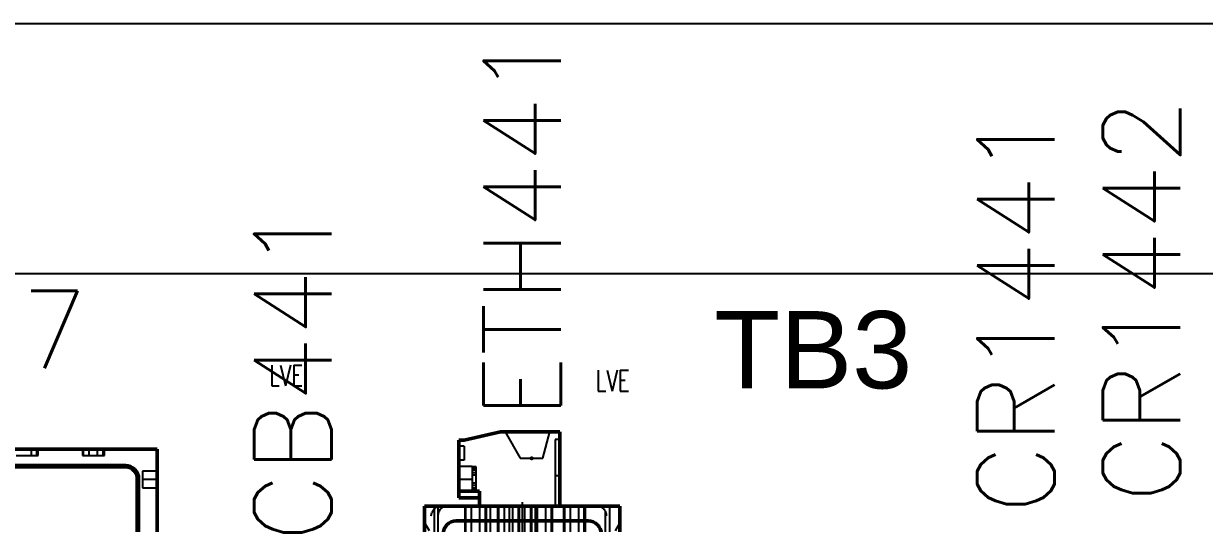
# Model space of a CAD drawing. Header units: inches. Extents: x 0.1 to 89.7, y 0.1 to 57.6.
# Drawn here: x 57.62 to 64.66, y 26.2 to 29.18 of the extents above; entities that cross this region are included whole.
import ezdxf
from ezdxf.enums import TextEntityAlignment as Align

# ---------------------------------------------------------------- set-up
doc = ezdxf.new("R2010")
doc.units = ezdxf.units.IN
doc.header["$MEASUREMENT"] = 0
doc.linetypes.add('CENTER', pattern=[2, 1.25, -0.25, 0.25, -0.25])
doc.linetypes.add('DASHED', pattern=[0.75, 0.5, -0.25])
for name, color, linetype, lineweight in [('2d ConnectionPoints', 7, 'Continuous', 50), ('AM_0', 7, 'Continuous', 50), ('AM_4', 3, 'Continuous', 25), ('AM_7', 7, 'CENTER', 25), ('AM_9', 6, 'DASHED', 25)]:
    doc.layers.add(name, color=color, linetype=linetype, lineweight=lineweight)
for name, color, linetype in [('PLOC', 8, 'Continuous'), ('PSYMS', 7, 'Continuous'), ('PTAG', 150, 'Continuous')]:
    doc.layers.add(name, color=color, linetype=linetype)
doc.styles.get("Standard").update_dxf_attribs({"font": 'arial.ttf'})
doc.styles.add('WD', font='romans.shx', dxfattribs={"height": 0.185})

# ---------------------------------------------------------------- blocks, each defined once
blk = doc.blocks.new('HDINFA3F')
for p, q in [((0, 0.75), (29.75, 0.75)), ((0, -0.75), (29.75, -0.75))]:
    blk.add_line(p, q)
blk = doc.blocks.new('1489_1P_MINIATURE')
at = {"style": 'WD', "width": 0.7}
for tag, p in [('INST', (0.3125, 5.3571)), ('LOC', (0.3125, 5.1875)), ('DESC1', (0.3125, 5.0312)), ('DESC2', (0.3125, 4.875)), ('DESC3', (0.3125, 4.7271)), ('XREF', (0.3125, 4.1562))]:
    blk.add_attdef(tag, text='', height=0.125, dxfattribs=at).set_placement(p, align=Align.CENTER)
at = {"style": 'WD'}
blk.add_attdef('TAG1', text='', height=0.125, dxfattribs=at).set_placement((0.3125, 4.5625), align=Align.CENTER)
at = {"style": 'WD', "flags": 9}
blk.add_attdef('FAMILY', (0.5172, 4.5273), '', height=0.01, dxfattribs=at)
for tag, p in [('MFG', (0.5403, 4.4637)), ('CAT', (0.5422, 4.4832)), ('ASSYCODE', (0.5425, 4.4464))]:
    blk.add_attdef(tag, text='', height=0.01, dxfattribs=at).set_placement(p, align=Align.CENTER)
blk = doc.blocks.new('HDN1_AB_1783_US16T')
at = {"layer": 'AM_0'}
for p, q in [((3.1433, 5.2915), (0, 5.2915)), ((3.1433, 0), (3.1433, 5.2915)), ((2.9538, 5.1928), (0.1895, 5.1928)), ((2.9538, 5.1849), (0.1895, 5.1849)), ((3.0249, 0.1777), (3.0249, 5.1138)), ((3.0328, 0.1777), (3.0328, 5.1138))]:
    blk.add_line(p, q, dxfattribs=at)
for radius in [0.079, 0.0711]:
    blk.add_arc((2.9538, 5.1138), radius, 0, 90, dxfattribs=at)
at = {"layer": 'AM_7'}
blk.add_line((3.1477, 5.1099), (3.0521, 5.1099), dxfattribs=at)
at = {"layer": 'AM_9'}
for p, q in [((2.3929, 5.252), (2.3929, 5.2915)), ((2.4264, 5.252), (2.4264, 5.2915)), ((2.4333, 5.252), (2.4333, 5.2915)), ((2.6971, 5.2915), (2.6971, 5.252)), ((2.704, 5.252), (2.704, 5.2915)), ((2.7375, 5.252), (2.7375, 5.2915)), ((2.7878, 5.252), (2.7878, 5.2915)), ((2.8213, 5.252), (2.8213, 5.2915)), ((2.8282, 5.252), (2.8282, 5.2915)), ((2.3022, 5.252), (2.4333, 5.252)), ((2.6971, 5.252), (2.8282, 5.252)), ((3.0565, 5.1592), (3.0565, 5.0605)), ((3.1433, 5.1592), (3.0565, 5.1592)), ((3.0565, 5.0605), (3.1433, 5.0605))]:
    blk.add_line(p, q, dxfattribs=at)
at = {"style": 'WD', "width": 0.7}
for tag, p in [('INST', (1.75, 6.2321)), ('LOC', (1.75, 6.0625)), ('DESC1', (1.75, 5.9062)), ('DESC2', (1.75, 5.75)), ('DESC3', (1.75, 5.6021)), ('XREF', (1.75, 5.0312))]:
    blk.add_attdef(tag, text='', height=0.125, dxfattribs=at).set_placement(p, align=Align.CENTER)
at = {"style": 'WD'}
blk.add_attdef('TAG1', text='', height=0.125, dxfattribs=at).set_placement((1.75, 5.4375), align=Align.CENTER)
at = {"style": 'WD', "flags": 9}
blk.add_attdef('FAMILY', (1.9547, 5.4023), '', height=0.01, dxfattribs=at)
for tag, p in [('CAT', (1.9797, 5.3582)), ('ASSYCODE', (1.98, 5.3214)), ('MFG', (1.9778, 5.3387))]:
    blk.add_attdef(tag, text='', height=0.01, dxfattribs=at).set_placement(p, align=Align.CENTER)
blk = doc.blocks.new('HDN1_AB_1783_US5T')
at = {"layer": '2d ConnectionPoints'}
blk.add_point((0.6407, 4.7874), dxfattribs=at)
blk.add_point((0.6407, 4.7874), dxfattribs=at)
blk.add_point((0.6407, 4.7874), dxfattribs=at)
blk.add_point((0.6407, 4.7874), dxfattribs=at)
at = {"layer": 'AM_0'}
for p, q in [((0.4551, 4.9447), (0.2388, 4.8947)), ((0.809, 4.9447), (0.4551, 4.9447)), ((0.809, 4.5023), (0.809, 4.9447)), ((0.2074, 4.8947), (0.2074, 4.5506)), ((0.2388, 4.8947), (0.2074, 4.8947)), ((0.2074, 4.592), (0.3293, 4.592)), ((0.3293, 4.592), (0.3293, 4.5023)), ((0.2074, 4.5507), (0.3293, 4.5507)), ((0.2074, 4.5506), (0.3293, 4.5506)), ((0.0029, 0), (0.0029, 4.5023)), ((0.0029, 4.5023), (1.1669, 4.5023)), ((1.1669, 0), (1.1669, 4.5023)), ((0.9781, 4.4138), (0.1917, 4.4138))]:
    blk.add_line(p, q, dxfattribs=at)
for centre, start, end in [((0.1917, 4.3352), 90, 180), ((0.9781, 4.3352), 0, 90)]:
    blk.add_arc(centre, 0.0786, start, end, dxfattribs=at)
at = {"layer": 'AM_4'}
for p, q in [((0.0619, 0), (0.0619, 4.5023)), ((1.1079, 0), (1.1079, 4.5023))]:
    blk.add_line(p, q, dxfattribs=at)
at = {"layer": 'AM_7'}
for p, q in [((0.2035, 4.6628), (0.29, 4.6628)), ((0.5849, 4.5253), (0.5849, 4.0193))]:
    blk.add_line(p, q, dxfattribs=at)
at = {"layer": 'AM_9'}
for p, q in [((0.4827, 4.9447), (0.5735, 4.7874)), ((0.7079, 4.7874), (0.7501, 4.9447)), ((0.7815, 4.8983), (0.7815, 4.5023)), ((0.809, 4.8983), (0.7815, 4.8983)), ((0.2389, 4.8594), (0.2074, 4.8594)), ((0.2389, 4.8594), (0.2389, 4.7768)), ((0.2389, 4.7768), (0.2074, 4.7768)), ((0.2861, 4.7375), (0.2074, 4.7375)), ((0.2861, 4.7375), (0.2861, 4.588)), ((0.3097, 4.7355), (0.2861, 4.7355)), ((0.3097, 4.7255), (0.2861, 4.7255)), ((0.3097, 4.7204), (0.2861, 4.7204)), ((0.3097, 4.59), (0.3097, 4.7355)), ((0.5735, 4.7874), (0.7079, 4.7874)), ((0.3097, 4.7156), (0.2861, 4.7156)), ((0.3097, 4.7005), (0.2861, 4.7005)), ((0.3097, 4.6862), (0.2861, 4.6862)), ((0.809, 4.6832), (0.7815, 4.6832)), ((0.2074, 4.588), (0.2861, 4.588)), ((0.3097, 4.6393), (0.2861, 4.6393)), ((0.3097, 4.625), (0.2861, 4.625)), ((0.3097, 4.6099), (0.2861, 4.6099)), ((0.3097, 4.6051), (0.2861, 4.6051)), ((0.3097, 4.6), (0.2861, 4.6)), ((0.3097, 4.59), (0.2861, 4.59)), ((0.0423, 0), (0.0423, 4.5023)), ((0.0462, 0.0378), (0.0462, 4.4645)), ((0.0816, 4.5023), (0.0816, 0)), ((0.0895, 0.0296), (0.0895, 4.4728)), ((0.1013, 0), (0.1013, 4.5023)), ((0.242, 4.5023), (0.242, 4.0423)), ((0.2489, 4.0423), (0.2489, 4.5023)), ((0.2823, 4.0423), (0.2823, 4.5023)), ((0.3323, 4.0423), (0.3323, 4.5023)), ((0.3657, 4.0423), (0.3657, 4.5023)), ((0.3726, 4.0423), (0.3726, 4.5023)), ((0.3962, 4.0423), (0.3962, 4.5023)), ((0.4386, 4.5023), (0.4386, 4.0423)), ((0.4455, 4.0423), (0.4455, 4.5023)), ((0.4789, 4.0423), (0.4789, 4.5023)), ((0.5063, 4.5023), (0.5063, 4.0423)), ((0.5289, 4.0423), (0.5289, 4.5023)), ((0.5623, 4.0423), (0.5623, 4.5023)), ((0.5692, 4.0423), (0.5692, 4.5023)), ((0.6006, 4.0423), (0.6006, 4.5023)), ((0.6352, 4.5023), (0.6352, 4.0423)), ((0.6422, 4.0423), (0.6422, 4.5023)), ((0.6636, 4.0423), (0.6636, 4.5023)), ((0.6755, 4.0423), (0.6755, 4.5023)), ((0.7255, 4.0423), (0.7255, 4.5023)), ((0.7589, 4.0423), (0.7589, 4.5023)), ((0.7658, 4.0423), (0.7658, 4.5023)), ((0.8318, 4.5023), (0.8318, 4.0423)), ((0.8388, 4.0423), (0.8388, 4.5023)), ((0.8721, 4.3352), (0.8721, 4.5023)), ((0.9221, 4.3171), (0.9221, 4.5023)), ((0.9555, 4.0423), (0.9555, 4.5023)), ((0.9624, 4.0423), (0.9624, 4.5023)), ((1.0686, 0), (1.0686, 4.5023)), ((1.0804, 4.4728), (1.0804, 0.0296)), ((1.0882, 0), (1.0882, 4.5023)), ((1.1275, 0), (1.1275, 4.5023)), ((0.0313, 4.3549), (0.0029, 4.404)), ((1.1669, 4.404), (1.1385, 4.3549))]:
    blk.add_line(p, q, dxfattribs=at)
blk.add_lwpolyline([(0.0423, 4.4433), (0.0423, 4.4436), (0.0432, 4.454), (0.0462, 4.4645)], dxfattribs=at)
for centre, start, end in [((0.1013, 4.4433), 90, 158.96053), ((0.1406, 4.4433), 90, 180), ((1.0292, 4.4433), 360, 90)]:
    blk.add_arc(centre, 0.059, start, end, dxfattribs=at)
at = {"style": 'WD', "width": 0.7}
for tag, p in [('INST', (1.125, 5.3571)), ('LOC', (1.125, 5.1875)), ('DESC1', (1.125, 5.0312)), ('DESC2', (1.125, 4.875)), ('DESC3', (1.125, 4.7271)), ('XREF', (1.125, 4.1562))]:
    blk.add_attdef(tag, text='', height=0.125, dxfattribs=at).set_placement(p, align=Align.CENTER)
at = {"style": 'WD'}
blk.add_attdef('TAG1', text='', height=0.125, dxfattribs=at).set_placement((1.125, 4.5625), align=Align.CENTER)
at = {"style": 'WD', "flags": 9}
blk.add_attdef('FAMILY', (1.3297, 4.5273), '', height=0.01, dxfattribs=at)
for tag, p in [('ASSYCODE', (1.355, 4.4464)), ('MFG', (1.3528, 4.4637)), ('CAT', (1.3547, 4.4832))]:
    blk.add_attdef(tag, text='', height=0.01, dxfattribs=at).set_placement(p, align=Align.CENTER)
blk = doc.blocks.new('HCR1_DOLD_3NO_1_NC')
at = {"style": 'WD'}
blk.add_attdef('TAG1', text='', height=0.125, dxfattribs=at).set_placement((0.358, 4.3082), align=Align.CENTER)
at = {"style": 'WD', "flags": 9}
blk.add_attdef('FAMILY', (0.2878, 2.837), '', height=0.01, dxfattribs=at)
for tag, p in [('ASSYCODE', (0.3131, 2.756)), ('MFG', (0.3109, 2.7734)), ('CAT', (0.3129, 2.7928))]:
    blk.add_attdef(tag, text='', height=0.01, dxfattribs=at).set_placement(p, align=Align.CENTER)
at = {"style": 'WD', "width": 0.7}
for tag, p in [('INST', (0.3389, 2.4523)), ('LOC', (0.3389, 2.2827)), ('DESC1', (0.3389, 2.1265)), ('DESC2', (0.3389, 1.9702)), ('DESC3', (0.3389, 1.8223)), ('XREF', (0.3389, 1.2515))]:
    blk.add_attdef(tag, text='', height=0.125, dxfattribs=at).set_placement(p, align=Align.CENTER)

msp = doc.modelspace()

# ---------------------------------------------------------------- block references
at = {"layer": 'PSYMS', "xscale": 0.9935880310615606, "yscale": 0.9935880310615606, "zscale": 0.9935880310615606}
msp.add_blockref('HDINFA3F', (53.3918, 28.43454), dxfattribs=at)
at = {"layer": 'PSYMS'}
ref = msp.add_blockref('HDN1_AB_1783_US5T', (60.00708, 21.8016), dxfattribs=at)
ref.add_attrib('LOC', 'LVE', dxfattribs={"layer": 'PLOC', "height": 0.125, "style": 'WD', "width": 0.7}).set_placement((61.13208, 26.9891), align=Align.CENTER)
ref.add_attrib('P_TAG1', 'ETH441', dxfattribs={"layer": 'PTAG', "height": 0.461257, "rotation": 90, "style": 'WD', "flags": 8}).set_placement((60.59199, 27.98002), align=Align.MIDDLE_CENTER)
ref = msp.add_blockref('HCR1_DOLD_3NO_1_NC', (63.9375, 21.9375), dxfattribs=at)
ref.add_attrib('P_TAG1', 'CR1442', dxfattribs={"layer": 'PTAG', "height": 0.461257, "rotation": 90, "style": 'WD', "flags": 8}).set_placement((64.28646, 27.52734), align=Align.MIDDLE_CENTER)
ref = msp.add_blockref('HCR1_DOLD_3NO_1_NC', (63.1875, 21.9375), dxfattribs=at)
ref.add_attrib('P_TAG1', 'CR1441', dxfattribs={"layer": 'PTAG', "height": 0.461257, "rotation": 90, "style": 'WD', "flags": 8}).set_placement((63.53646, 27.46145), align=Align.MIDDLE_CENTER)
ref = msp.add_blockref('1489_1P_MINIATURE', (58.87377, 21.86633), dxfattribs=dict(at, xscale=0.9935880310615606, yscale=0.9935880310615606, zscale=0.9935880310615606))
ref.add_attrib('LOC', 'LVE', dxfattribs={"layer": 'PLOC', "height": 0.124199, "style": 'WD', "width": 0.7}).set_placement((59.18427, 27.02057), align=Align.CENTER)
ref.add_attrib('P_TAG1', 'CB441', dxfattribs={"layer": 'PTAG', "height": 0.461257, "rotation": 90, "style": 'WD', "flags": 8}).set_placement((59.22353, 27.09546), align=Align.MIDDLE_CENTER)
ref = msp.add_blockref('HDN1_AB_1783_US16T', (55.27155, 21.3524), dxfattribs=at)
ref.add_attrib('P_TAG1', 'ETH437', dxfattribs={"layer": 'PTAG', "height": 0.461257, "style": 'WD', "flags": 8}).set_placement((56.84321, 27.35563), align=Align.MIDDLE_CENTER)

# ---------------------------------------------------------------- texts
at = {"layer": 'PSYMS', "insert": (61.73695, 27.46644), "char_height": 0.461257, "attachment_point": 1}
msp.add_mtext_dynamic_manual_height_columns('TB3', width=1.2013796, gutter_width=0.99359, heights=[0], dxfattribs=at)

doc.saveas('drawing.dxf')
